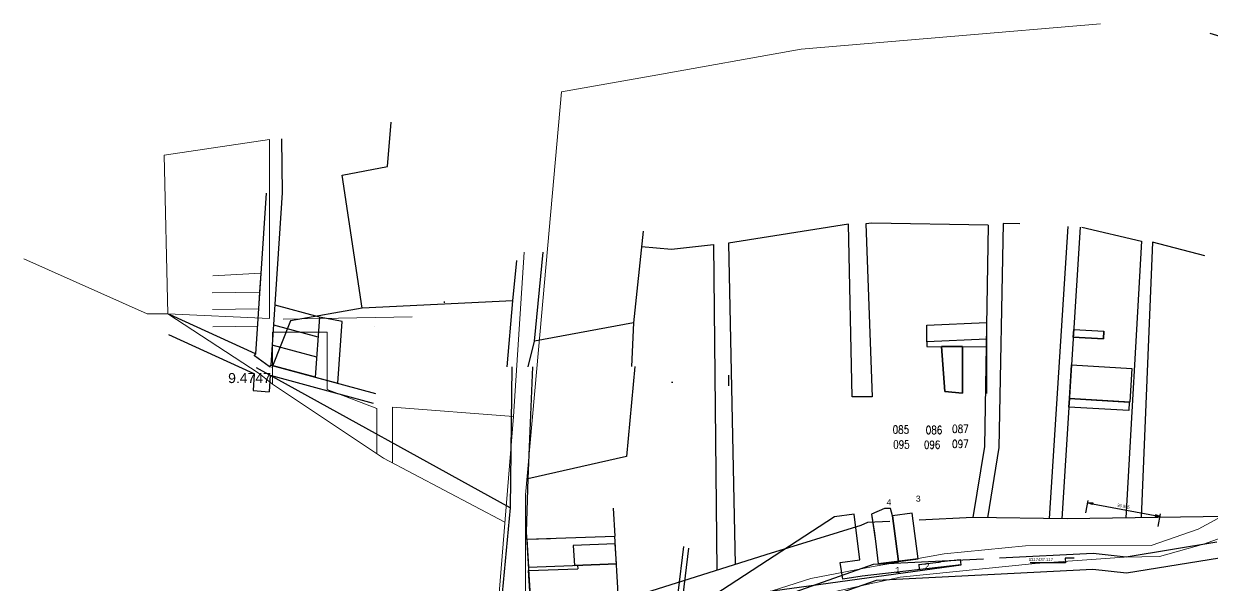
# Model space of a CAD drawing. Header units: millimetres. Extents: x 612074 to 614541, y 1316471 to 1317841.
# Drawn here: x 612486 to 613079, y 1317560 to 1317841 of the extents above; entities that cross this region are included whole.
import ezdxf
from ezdxf.enums import TextEntityAlignment as Align

# ---------------------------------------------------------------- set-up
doc = ezdxf.new("R2010")
doc.units = ezdxf.units.MM
doc.layers.add('CAPA ROJA', color=1, linetype='Continuous')
doc.styles.add('HECTOR LOPEZ', font='arial.ttf')
doc.styles.add('MONOTXT4', font='Monotxt4.shx')
doc.styles.add('ROMANS', font='ROMANS', dxfattribs={"height": 0.2})
doc.styles.add('Styledgn000', font='dgn000.shx')

# ---------------------------------------------------------------- blocks, each defined once
blk = doc.blocks.new('_ARCHTICK')
at = {"color": 0, "linetype": 'ByBlock', "const_width": 0.15}
blk.add_lwpolyline([(-0.5, -0.5), (0.5, 0.5)], dxfattribs=at)

msp = doc.modelspace()

# ---------------------------------------------------------------- hatches: boundary and pattern name
at = {"layer": 'CAPA ROJA', "linetype": 'Continuous'}
for points in [[(613019.75, 1317601.42), (613019.59, 1317600.6), (613017.22, 1317601.47)], [(613051, 1317595.52), (613050.84, 1317594.7), (613053.38, 1317594.65)]]:
    msp.add_hatch(color=7, dxfattribs=at).paths.add_polyline_path(points)

# ---------------------------------------------------------------- linework, layer by layer
at = {"layer": 'CAPA ROJA', "color": 1, "linetype": 'Continuous', "lineweight": 13}
for p, q in [((612874.07, 1317828.02), (613023.56, 1317840.74)), ((612799.59, 1317814.8), (612874.07, 1317828.02)), ((612754.34, 1317806.77), (612799.59, 1317814.8)), ((612741.95, 1317668.5), (612754.34, 1317806.77)), ((612555.82, 1317775.07), (612608.31, 1317783)), ((612608.31, 1317783), (612608.31, 1317693.52)), ((612557.61, 1317695.81), (612555.82, 1317775.07)), ((612485.6, 1317723.39), (612547.23, 1317695.81)), ((612604.66, 1317724.83), (612604.08, 1317716.14)), ((612735.62, 1317726.65), (612730.28, 1317644.58)), ((612604.08, 1317716.14), (612580.09, 1317714.76)), ((612604.08, 1317716.14), (612603.45, 1317706.68)), ((612579.78, 1317706.4), (612603.45, 1317706.68)), ((612603.45, 1317706.68), (612602.89, 1317698.35)), ((612547.23, 1317695.81), (612557.61, 1317695.81)), ((612557.61, 1317695.81), (612603.15, 1317666.07)), ((612608.31, 1317693.52), (612557.61, 1317695.81)), ((612579.96, 1317698.09), (612602.89, 1317698.35)), ((612602.89, 1317698.35), (612602.31, 1317689.63)), ((612615.2, 1317693.14), (612679.68, 1317694.34)), ((612580.06, 1317689.43), (612602.31, 1317689.63)), ((612602.31, 1317689.63), (612601.39, 1317675.87)), ((612601.39, 1317675.87), (612579.9, 1317685.71)), ((612609.92, 1317660.66), (612609.92, 1317686.63)), ((612609.92, 1317686.63), (612637.22, 1317686.63)), ((612637.22, 1317686.63), (612637.22, 1317658.06)), ((612603.15, 1317666.07), (612609.92, 1317660.66)), ((612736.29, 1317605.38), (612741.95, 1317668.5)), ((612609.92, 1317660.66), (612665.39, 1317623.7)), ((612637.22, 1317658.06), (612662.08, 1317648.64)), ((612662.08, 1317648.64), (612662.08, 1317625.91)), ((612669.78, 1317621.39), (612669.78, 1317649.21)), ((612669.78, 1317649.21), (612730.28, 1317644.58)), ((612730.28, 1317644.58), (612722.6, 1317550.25)), ((612665.39, 1317623.7), (612725.98, 1317591.76)), ((612736.29, 1317549.58), (612736.29, 1317605.38)), ((613086.22, 1317595.81), (613072.33, 1317588.35)), ((613072.33, 1317588.35), (613048.94, 1317580.17)), ((613053.12, 1317574.7), (613075.02, 1317580.75)), ((613075.02, 1317580.75), (613086.74, 1317584.96)), ((612945.54, 1317575.98), (612932.5, 1317573.64)), ((612986.14, 1317579.94), (612945.54, 1317575.98)), ((613048.94, 1317580.17), (612986.14, 1317579.94)), ((612990.88, 1317571.08), (613035.48, 1317574.37)), ((613035.48, 1317574.37), (613053.12, 1317574.7)), ((612909.99, 1317569.59), (612878.78, 1317563.58)), ((612922.66, 1317571.87), (612909.99, 1317569.59)), ((612923.5, 1317564.32), (612990.88, 1317571.08)), ((612878.78, 1317563.58), (612852.28, 1317555.17)), ((612870.72, 1317552.7), (612923.5, 1317564.32))]:
    msp.add_line(p, q, dxfattribs=at)
at = {"layer": 'CAPA ROJA', "color": 1, "linetype": 'Continuous'}
for p, q in [((613104.35, 1317827.88), (613078.39, 1317835.85)), ((612667.32, 1317769.4), (612669.2, 1317791.52)), ((612644.74, 1317765.18), (612667.32, 1317769.4)), ((612654.61, 1317698.64), (612644.74, 1317765.18)), ((612795.07, 1317737.17), (612790.32, 1317691.38)), ((612740.84, 1317682.17), (612745.1, 1317726.68)), ((612730.03, 1317702.43), (612731.9, 1317722.48)), ((612730.03, 1317702.43), (612654.61, 1317698.64)), ((612727.21, 1317669.34), (612730.03, 1317702.43)), ((612654.61, 1317698.64), (612618.84, 1317692.31)), ((612618.84, 1317692.31), (612609.6, 1317668.91)), ((612790.32, 1317691.38), (612740.84, 1317682.17)), ((612790.32, 1317691.38), (612789.2, 1317669.57)), ((612737.63, 1317669.38), (612740.84, 1317682.17)), ((612729.39, 1317669.35), (612728.55, 1317598.94)), ((612739.81, 1317669.39), (612737.46, 1317613.42)), ((612790.87, 1317669.58), (612786.76, 1317624.54)), ((612728.55, 1317598.94), (612601.85, 1317668.87)), ((612837.77, 1317665.15), (612837.77, 1317659.9)), ((612837.77, 1317663.9), (612837.77, 1317659.9)), ((612809.98, 1317661.57), (612809.18, 1317661.49)), ((612786.76, 1317624.54), (612737.46, 1317613.42)), ((612737.46, 1317613.42), (612736.67, 1317586.98)), ((612728.55, 1317598.94), (612724.7, 1317556.25)), ((612959.74, 1317594.07), (612932.96, 1317592.81)), ((613007, 1317593.5), (612959.74, 1317594.07)), ((613086.26, 1317594.67), (613007, 1317593.5)), ((612736.67, 1317586.98), (612739.17, 1317545.55)), ((612903.85, 1317590.08), (612856.32, 1317575.4)), ((612907.15, 1317591.6), (612903.85, 1317590.08)), ((612918.35, 1317592.12), (612907.15, 1317591.6)), ((612856.32, 1317575.4), (612789.48, 1317554.38))]:
    msp.add_line(p, q, dxfattribs=at)
at = {"layer": 'CAPA ROJA', "color": 1, "ltscale": 0.5}
for p, q in [((612614.31, 1317783.32), (612614.75, 1317756.31)), ((612606.75, 1317756.18), (612601.39, 1317675.87)), ((612614.75, 1317756.31), (612609.04, 1317670.28)), ((612614.75, 1317756.31), (612609.04, 1317670.28)), ((612897.75, 1317740.61), (612837.74, 1317731.19)), ((612899.53, 1317654.47), (612897.75, 1317740.61)), ((612909.39, 1317741.14), (612906.28, 1317740.87)), ((612906.28, 1317740.87), (612909.57, 1317654.47)), ((612967.4, 1317740.19), (612909.39, 1317741.14)), ((612974.9, 1317740.9), (612972.75, 1317629.17)), ((612983.27, 1317740.82), (612974.9, 1317740.9)), ((612967.4, 1317740.19), (612965.61, 1317629.53)), ((613007.27, 1317739.52), (612997.95, 1317593.61)), ((613013.51, 1317739.13), (613004.2, 1317593.54)), ((613014.23, 1317739.09), (613044.08, 1317732.2)), ((612794.27, 1317729.44), (612809.19, 1317728.14)), ((612809.19, 1317728.14), (612830.24, 1317730.56)), ((612830.24, 1317730.56), (612831.88, 1317567.71)), ((612837.74, 1317731.19), (612841.01, 1317570.58)), ((613044.08, 1317732.2), (613036.29, 1317593.94)), ((613049.6, 1317731.68), (613043.93, 1317594.05)), ((613075.67, 1317724.86), (613049.6, 1317731.68)), ((612633.37, 1317694.15), (612611.18, 1317700.2)), ((612601.39, 1317675.87), (612558.71, 1317695.42)), ((612633.37, 1317694.15), (612631.23, 1317664.22)), ((612644.68, 1317692.08), (612633.37, 1317694.15)), ((612632.72, 1317684.16), (612610.47, 1317690.22)), ((612632.72, 1317684.16), (612610.47, 1317690.22)), ((612642.47, 1317661.16), (612644.68, 1317692.08)), ((612936.79, 1317690.25), (612966.61, 1317691.52)), ((612936.79, 1317681.85), (612936.79, 1317690.25)), ((612966.61, 1317691.52), (612966.61, 1317683.12)), ((613010.24, 1317688.03), (613009.99, 1317684.18)), ((613009.99, 1317684.18), (613010.24, 1317688.03)), ((613010.24, 1317688.03), (613025.31, 1317687.15)), ((613010.24, 1317688.03), (613025.31, 1317687.15)), ((612600.74, 1317665.82), (612558.05, 1317685.36)), ((612966.61, 1317683.12), (612936.79, 1317681.85)), ((612936.79, 1317681.85), (612936.79, 1317679.62)), ((612966.61, 1317683.12), (612966.61, 1317679.42)), ((613009.99, 1317684.18), (613025.07, 1317683.29)), ((613025.07, 1317683.29), (613009.99, 1317684.18)), ((613025.07, 1317683.29), (613025.31, 1317687.15)), ((613025.31, 1317687.15), (613025.07, 1317683.29)), ((612601.36, 1317675.82), (612600.63, 1317674.82)), ((612632, 1317674.18), (612609.75, 1317680.25)), ((612632, 1317674.18), (612609.75, 1317680.25)), ((612936.79, 1317679.62), (612966.61, 1317679.42)), ((612944.21, 1317679.57), (612945.81, 1317657.13)), ((612954.61, 1317679.5), (612944.21, 1317679.57)), ((612944.21, 1317679.57), (612954.61, 1317679.5)), ((612945.81, 1317657.13), (612944.21, 1317679.57)), ((612954.61, 1317679.5), (612954.61, 1317656.2)), ((612954.61, 1317656.2), (612954.61, 1317679.5)), ((612954.61, 1317679.5), (612954.61, 1317656.2)), ((612966.61, 1317679.42), (612966.61, 1317656.12)), ((612608.23, 1317669.48), (612600.88, 1317674.86)), ((612609, 1317670.22), (612608.27, 1317669.22)), ((612609.04, 1317670.28), (612661.4, 1317656)), ((612631.29, 1317664.21), (612609.04, 1317670.28)), ((613008.04, 1317653.57), (613009.11, 1317670.38)), ((613008.04, 1317653.57), (613009.11, 1317670.38)), ((613009.11, 1317670.38), (613039.33, 1317668.57)), ((612600.74, 1317665.82), (612600.18, 1317657.48)), ((612608.71, 1317665.29), (612608.16, 1317656.95)), ((612608.71, 1317665.29), (612608.7, 1317665.09)), ((612608.71, 1317665.29), (612660.11, 1317651.27)), ((612608.95, 1317668.9), (612608.95, 1317668.9)), ((612631.23, 1317664.22), (612642.47, 1317661.16)), ((613039.33, 1317668.57), (613038.21, 1317651.8)), ((612600.18, 1317657.48), (612608.16, 1317656.95)), ((612909.57, 1317654.47), (612899.53, 1317654.47)), ((612945.81, 1317657.13), (612954.61, 1317656.2)), ((612954.61, 1317656.2), (612945.81, 1317657.13)), ((613008.04, 1317653.57), (613007.76, 1317649.28)), ((613008.04, 1317653.57), (613037.99, 1317651.81)), ((613008.04, 1317653.57), (613038.21, 1317651.8)), ((613038.21, 1317651.8), (613008.04, 1317653.57)), ((612965.61, 1317629.53), (612959.74, 1317594.07)), ((612972.75, 1317629.17), (612967.06, 1317593.98)), ((612780.03, 1317598.85), (612780.87, 1317584.88)), ((612915.61, 1317598.63), (612909.12, 1317595.71)), ((612915.61, 1317598.63), (612909.12, 1317595.71)), ((612918.68, 1317598.57), (612915.61, 1317598.63)), ((612918.68, 1317598.57), (612915.61, 1317598.63)), ((612919.66, 1317594.97), (612918.68, 1317598.57)), ((612919.65, 1317595.01), (612918.68, 1317598.57)), ((612890.72, 1317594.44), (612826.98, 1317553.05)), ((612900.57, 1317595.82), (612890.72, 1317594.44)), ((612903.39, 1317572.91), (612900.57, 1317595.82)), ((612909.12, 1317595.71), (612910.64, 1317586.36)), ((612909.12, 1317595.71), (612911.16, 1317582.36)), ((612929.57, 1317596.29), (612919.65, 1317595.01)), ((612929.57, 1317596.29), (612919.66, 1317595.01)), ((612919.66, 1317595.01), (612922.6, 1317572.2)), ((612922.6, 1317572.2), (612919.66, 1317594.97)), ((612932.52, 1317573.48), (612929.57, 1317596.29)), ((612932.52, 1317573.48), (612929.57, 1317596.29)), ((612910.64, 1317586.36), (612911.16, 1317582.36)), ((612736.9, 1317583.29), (612780.87, 1317584.88)), ((612736.9, 1317583.29), (612748.73, 1317583.71)), ((612736.9, 1317583.29), (612737.74, 1317569.31)), ((612781.1, 1317580.96), (612760.12, 1317580.2)), ((612781.1, 1317580.96), (612760.12, 1317580.2)), ((612782.77, 1317553.21), (612780.96, 1317584.88)), ((612781.71, 1317570.9), (612781.1, 1317580.96)), ((612911.16, 1317582.36), (612912.55, 1317570.9)), ((612911.16, 1317582.36), (612912.55, 1317570.9)), ((613036.4, 1317574.54), (613081.73, 1317581.94)), ((612760.12, 1317580.2), (612760.72, 1317570.14)), ((612760.12, 1317580.2), (612760.72, 1317570.14)), ((612812.64, 1317556.38), (612815.45, 1317579.57)), ((612815.08, 1317555.33), (612817.93, 1317578.78)), ((612973.14, 1317573.96), (613019.98, 1317576.31)), ((613019.98, 1317576.31), (613036.4, 1317574.54)), ((612737.74, 1317569.31), (612781.71, 1317570.9)), ((612737.84, 1317567.62), (612762.42, 1317568.5)), ((612781.71, 1317570.9), (612760.72, 1317570.14)), ((612760.72, 1317570.14), (612781.71, 1317570.9)), ((612762.32, 1317570.2), (612762.42, 1317568.5)), ((612826.98, 1317553.05), (612953.98, 1317570.49)), ((612868.12, 1317556.06), (612910.11, 1317570.8)), ((612893.47, 1317571.63), (612903.39, 1317572.91)), ((612894.8, 1317563.3), (612893.47, 1317571.63)), ((612953.98, 1317570.49), (612904.48, 1317564.77)), ((612910.11, 1317570.8), (612965.05, 1317573.55)), ((612932.52, 1317573.48), (612912.55, 1317570.9)), ((612912.55, 1317570.9), (612922.6, 1317572.2)), ((612912.55, 1317570.9), (612922.6, 1317572.2)), ((612922.6, 1317572.2), (612932.52, 1317573.48)), ((612922.6, 1317572.2), (612932.52, 1317573.48)), ((612922.6, 1317572.2), (612922.6, 1317572.2)), ((612933.22, 1317568.09), (612932.91, 1317570.78)), ((612932.92, 1317570.66), (612942.66, 1317571.78)), ((612953.68, 1317573.06), (612943.95, 1317571.93)), ((612953.98, 1317570.49), (612953.67, 1317573.18)), ((613036.62, 1317566.48), (613083.01, 1317574.04)), ((612739.17, 1317545.55), (612737.84, 1317567.62)), ((612870.77, 1317548.51), (612911.67, 1317562.87)), ((612904.48, 1317564.77), (612894.8, 1317563.3)), ((612911.67, 1317562.87), (613019.75, 1317568.28)), ((613019.75, 1317568.28), (613036.62, 1317566.48))]:
    msp.add_line(p, q, dxfattribs=at)
at = {"layer": 'CAPA ROJA', "color": 1, "lineweight": 30, "ltscale": 0.5}
for p, q in [((612695.75, 1317701.31), (612695.74, 1317701.96)), ((612661.08, 1317689.4), (612660.94, 1317689.32))]:
    msp.add_line(p, q, dxfattribs=at)
at = {"layer": 'CAPA ROJA', "color": 1}
for p, q in [((613007.76, 1317649.28), (613008.04, 1317653.57)), ((613008.04, 1317653.57), (613037.99, 1317651.81)), ((613037.99, 1317651.81), (613037.71, 1317647.52)), ((613037.71, 1317647.52), (613007.76, 1317649.28))]:
    msp.add_line(p, q, dxfattribs=at)
at = {"layer": 'CAPA ROJA', "color": 7, "linetype": 'Continuous', "lineweight": 30}
for p, q in [((613016.27, 1317596.46), (613017.45, 1317602.7)), ((613019.59, 1317600.6), (613017.22, 1317601.47)), ((613017.22, 1317601.47), (613019.75, 1317601.42)), ((613019.75, 1317601.42), (613019.59, 1317600.6)), ((613019.67, 1317601.01), (613050.92, 1317595.11)), ((613051, 1317595.52), (613050.84, 1317594.7)), ((613050.84, 1317594.7), (613053.38, 1317594.65)), ((613053.38, 1317594.65), (613051, 1317595.52)), ((613052.43, 1317589.63), (613053.61, 1317595.88)), ((613006.05, 1317571.45), (612988.52, 1317571.45)), ((613010.39, 1317573.76), (613006.02, 1317573.76)), ((613006.02, 1317573.76), (613006.05, 1317571.45))]:
    msp.add_line(p, q, dxfattribs=at)
at = {"layer": 'CAPA ROJA', "color": 1, "lineweight": 30, "ltscale": 0.5}
for points in [[(612600.9, 1317674.88), (612600.86, 1317674.83), (612600.73, 1317674.96)], [(612608.25, 1317669.5), (612608.22, 1317669.45), (612608.38, 1317669.37)]]:
    msp.add_solid(points, dxfattribs=at)

# ---------------------------------------------------------------- block references
at = {"layer": 'CAPA ROJA', "color": 1, "ltscale": 0.5}
for p, xscale, yscale, zscale, rotation in [((612932.92, 1317570.66), 0.5, 0.5, 0.5, 186.5877005164777), ((612953.68, 1317573.06), 0.4999999999999998, 0.4999999999999998, 0.4999999999999998, 6.587700516477742)]:
    msp.add_blockref('_ARCHTICK', p, dxfattribs=dict(at, xscale=xscale, yscale=yscale, zscale=zscale, rotation=rotation))

# ---------------------------------------------------------------- texts
at = {"layer": 'CAPA ROJA', "color": 1, "linetype": 'Continuous', "style": 'ROMANS', "width": 0.8}
for s, p in [('085', (612923.86, 1317638.02)), ('086', (612940.41, 1317637.83)), ('087', (612953.58, 1317638.39)), ('095', (612924.14, 1317630.58)), ('096', (612939.47, 1317630.49)), ('097', (612953.58, 1317630.86))]:
    msp.add_text(s, height=4, dxfattribs=at).set_placement(p, align=Align.MIDDLE)
at = {"layer": 'CAPA ROJA', "color": 1, "ltscale": 0.5, "style": 'MONOTXT4'}
for s, p in [('3', (612931.24, 1317602.05)), ('4', (612916.58, 1317600.16)), ('1', (612920.94, 1317566.43)), ('2', (612935.6, 1317568.33))]:
    msp.add_text(s, height=3, dxfattribs=at).set_placement(p)
at = {"layer": 'CAPA ROJA', "color": 7, "linetype": 'Continuous', "style": 'Styledgn000', "oblique": 359.99752, "width": 0.999889}
msp.add_text('36.805', height=1.5, rotation=349.31709, dxfattribs=at).set_placement((613031.81, 1317599.62))
at = {"layer": 'CAPA ROJA', "color": 7, "linetype": 'Continuous', "style": 'Styledgn000', "width": 0.999881}
msp.add_text('1317437.117', height=1.4999, dxfattribs=at).set_placement((612987.76, 1317572.34))
at = {"layer": 'CAPA ROJA', "color": 1, "ltscale": 0.5, "insert": (612598.39, 1317663.74), "char_height": 5, "attachment_point": 5, "style": 'HECTOR LOPEZ'}
msp.add_mtext('\\A1;9.4747', dxfattribs=at)
at = {"layer": 'CAPA ROJA', "color": 30, "ltscale": 0.5, "insert": (612943.3, 1317571.86), "char_height": 0.2, "attachment_point": 5, "rotation": 6.5877, "style": 'ROMANS'}
msp.add_mtext('\\A1;20.90m.', dxfattribs=at)

doc.saveas('drawing.dxf')
